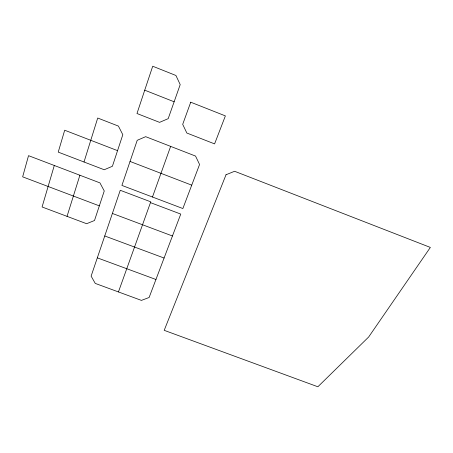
<?xml version="1.0" encoding="UTF-8"?>
<svg xmlns="http://www.w3.org/2000/svg" width="453" height="453" viewBox="0 0 453 453"><rect width="100%" height="100%" fill="white"/><g stroke="black" fill="none" stroke-linecap="round" stroke-linejoin="round"><path stroke-width="0.68" d="M54.303 165.487L42.078 206.976L86.619 223.714L94.496 220.509L104.258 190.962L99.926 182.876L28.528 155.662L22.65 176.84L99.343 205.866M79.887 175.237L67.033 216.358M84.009 161.998L97.712 118.029L118.414 126.093L122.814 134.705L112.401 166.274L104.218 169.745L58.227 152.112L64.694 130.226L117.553 150.645M144.728 90.175L136.982 113.516L159.575 122.361L168.193 118.652L180.198 84.592L175.917 75.475L152.718 66.229L144.728 90.175L174.139 101.789M170.645 146.387L195.549 156.075L199.569 164.49L182.865 208.539L121.908 185.419L137.219 140.305L145.668 136.676L170.645 146.387L152.474 197.01M118.443 291.936L150.758 201.828L120.249 190.283L91.121 276.115L95.243 283.402L141.427 300.39L149.116 297.491L180.758 214.082L150.47 202.627M97.321 257.853L155.951 279.49M104.756 235.973L164.082 258.034M112.389 213.448L172.446 235.985M191.721 185.152L130.045 161.444M190.73 102.197L182.695 124.36L186.84 133.029L214.592 143.89L225.379 115.9L190.73 102.197M226.024 174.756L164.201 330.333L317.864 386.771L368.657 337.004L430.35 247.423L234.597 171.274L226.024 174.756"/></g></svg>
